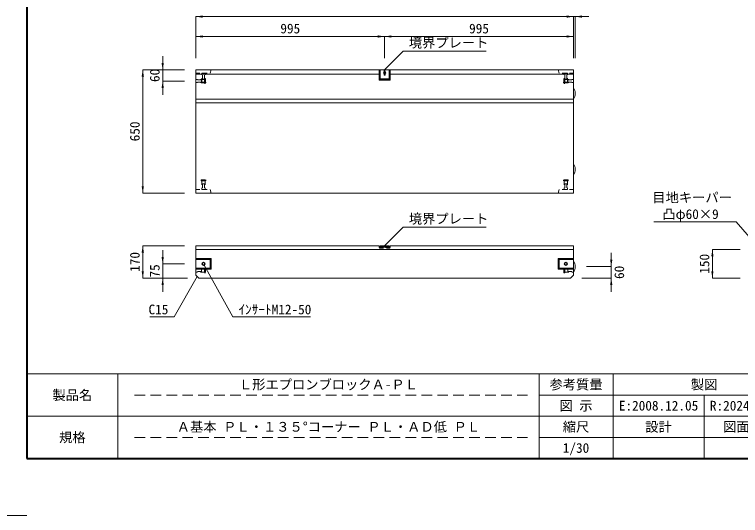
# Model space of a CAD drawing. Units: millimetres at full size. Extents: x 15766 to 83153, y 33859 to 66135.
# Drawn here: x 18417 to 22244, y 36672 to 39312 of the extents above; entities that cross this region are included whole.
import ezdxf
from ezdxf.enums import TextEntityAlignment as Align

# ---------------------------------------------------------------- set-up
doc = ezdxf.new("R2010")
doc.units = ezdxf.units.MM
doc.header["$LTSCALE"] = 28
doc.linetypes.add('USER1', pattern=[3, 2, -1])
doc.linetypes.add('USER2', pattern=[1.35, 0.75, -0.6])
for name, color, linetype, lineweight in [('PL', 6, 'Continuous', 9), ('インサート', 3, 'USER2', 5), ('図枠', 7, 'Continuous', 5), ('寸法線', 7, 'Continuous', 13), ('引出線', 4, 'Continuous', 13), ('本体', 2, 'Continuous', 13), ('補助線', 8, 'Continuous', 13)]:
    doc.layers.add(name, color=color, linetype=linetype, lineweight=lineweight)
doc.layers.add('ハッチング_矢印', color=7, linetype='Continuous')
doc.styles.add('ＭＳ ゴシック', font='')
doc.styles.get('ＭＳ ゴシック').set_extended_font_data('MS Gothic')

# ---------------------------------------------------------------- blocks, each defined once
blk = doc.blocks.new('filled_arrow')
at = {"color": 0, "linetype": 'Continuous', "lineweight": -2}
blk.add_solid([(7.5, 1.25), (0, 0), (7.5, -1.25)], dxfattribs=at)

msp = doc.modelspace()

# ---------------------------------------------------------------- hatches: boundary and pattern name
at = {"layer": 'ハッチング_矢印'}
msp.add_hatch(color=256, dxfattribs=at).paths.add_polyline_path([(20368.11, 39020.44), (20361.61, 39002.44), (20365.61, 39002.44), (20365.61, 38992.44), (20370.61, 38992.44), (20370.61, 39002.44), (20374.61, 39002.44)])

# ---------------------------------------------------------------- linework, layer by layer
at = {"layer": 'PL', "lineweight": 5}
for p, q in [((20343.11, 39020.89), (20393.11, 39020.89)), ((20343.11, 39020.89), (20343.11, 38971.22)), ((20345.11, 39020.44), (20343.11, 39020.89)), ((20391.11, 39020.44), (20393.11, 39020.89)), ((20393.11, 39020.89), (20393.11, 38971.22)), ((20345.11, 38972.75), (20343.11, 38971.22)), ((20343.11, 38971.22), (20393.11, 38971.22)), ((20391.11, 38972.75), (20393.11, 38971.22))]:
    msp.add_line(p, q, dxfattribs=at)
at = {"layer": 'PL'}
for p, q in [((20345.11, 39020.44), (20345.11, 38972.75)), ((20345.11, 39020.44), (20391.11, 39020.44)), ((20368.11, 39020.44), (20361.61, 39002.44)), ((20361.61, 39002.44), (20365.61, 39002.44)), ((20365.61, 39002.44), (20365.61, 38992.44)), ((20368.11, 39020.44), (20374.61, 39002.44)), ((20370.61, 38992.44), (20370.61, 39002.44)), ((20374.61, 39002.44), (20370.61, 39002.44)), ((20391.11, 39020.44), (20391.11, 38972.75)), ((20345.11, 38972.75), (20391.11, 38972.75)), ((20365.61, 38992.44), (20370.61, 38992.44)), ((20345.11, 38093.38), (20343.11, 38089.38)), ((20343.11, 38089.38), (20343.11, 38086.7)), ((20345.11, 38087.93), (20344.49, 38086.7)), ((20391.11, 38093.38), (20345.11, 38093.38)), ((20345.11, 38093.38), (20345.11, 38087.93)), ((20391.11, 38087.93), (20345.11, 38087.93)), ((20393.11, 38089.38), (20391.11, 38093.38)), ((20391.11, 38087.93), (20391.11, 38093.38)), ((20391.72, 38086.7), (20391.11, 38087.93)), ((20393.11, 38086.7), (20393.11, 38089.38))]:
    msp.add_line(p, q, dxfattribs=at)
at = {"layer": 'インサート'}
for p, q in [((19404.86, 38955.89), (19404.86, 39001.89)), ((19404.86, 39001.89), (19421.36, 39001.89)), ((19407.11, 38971.89), (19407.11, 39001.89)), ((19419.11, 38971.89), (19419.11, 39001.89)), ((19421.36, 38955.89), (19421.36, 39001.89)), ((21314.86, 38955.89), (21314.86, 39001.89)), ((21331.36, 39001.89), (21314.86, 39001.89)), ((21317.11, 38971.89), (21317.11, 39001.89)), ((21329.11, 38971.89), (21329.11, 39001.89)), ((21331.36, 38955.89), (21331.36, 39001.89)), ((19419.11, 38969.14), (19373.11, 38969.14)), ((19373.11, 38969.14), (19373.11, 38952.64)), ((19403.11, 38966.89), (19373.11, 38966.89)), ((19401.11, 38951.89), (19401.11, 38955.89)), ((19401.11, 38955.89), (19425.11, 38955.89)), ((19403.11, 38966.89), (19403.11, 38954.89)), ((19407.11, 38971.89), (19419.11, 38971.89)), ((19423.11, 38972.89), (19419.11, 38972.89)), ((19419.11, 38972.89), (19419.11, 38948.89)), ((19423.11, 38972.89), (19423.11, 38948.89)), ((19425.11, 38951.89), (19425.11, 38955.89)), ((21311.11, 38951.89), (21311.11, 38955.89)), ((21335.11, 38955.89), (21311.11, 38955.89)), ((21313.11, 38972.89), (21317.11, 38972.89)), ((21313.11, 38972.89), (21313.11, 38948.89)), ((21317.11, 38972.89), (21317.11, 38948.89)), ((21329.11, 38971.89), (21317.11, 38971.89)), ((21317.11, 38969.14), (21363.11, 38969.14)), ((21333.11, 38966.89), (21363.11, 38966.89)), ((21333.11, 38966.89), (21333.11, 38954.89)), ((21335.11, 38951.89), (21335.11, 38955.89)), ((21363.11, 38969.14), (21363.11, 38952.64)), ((19403.11, 38954.89), (19373.11, 38954.89)), ((19419.11, 38952.64), (19373.11, 38952.64)), ((19401.11, 38951.89), (19425.11, 38951.89)), ((19423.11, 38948.89), (19419.11, 38948.89)), ((21335.11, 38951.89), (21311.11, 38951.89)), ((21313.11, 38948.89), (21317.11, 38948.89)), ((21317.11, 38952.64), (21363.11, 38952.64)), ((21333.11, 38954.89), (21363.11, 38954.89)), ((19401.11, 38439.89), (19401.11, 38435.89)), ((19401.11, 38439.89), (19425.11, 38439.89)), ((19401.11, 38435.89), (19425.11, 38435.89)), ((19404.86, 38435.89), (19404.86, 38389.89)), ((19421.36, 38435.89), (19421.36, 38389.89)), ((19425.11, 38439.89), (19425.11, 38435.89)), ((21311.11, 38439.89), (21311.11, 38435.89)), ((21335.11, 38439.89), (21311.11, 38439.89)), ((21335.11, 38435.89), (21311.11, 38435.89)), ((21314.86, 38435.89), (21314.86, 38389.89)), ((21331.36, 38435.89), (21331.36, 38389.89)), ((21335.11, 38439.89), (21335.11, 38435.89)), ((19404.86, 38389.89), (19421.36, 38389.89)), ((19407.11, 38419.89), (19407.11, 38389.89)), ((19407.11, 38419.89), (19419.11, 38419.89)), ((19419.11, 38419.89), (19419.11, 38389.89)), ((21331.36, 38389.89), (21314.86, 38389.89)), ((21317.11, 38419.89), (21317.11, 38389.89)), ((21329.11, 38419.89), (21317.11, 38419.89)), ((21329.11, 38419.89), (21329.11, 38389.89)), ((19419.11, 37971.63), (19373.11, 37971.63)), ((19373.11, 37971.63), (19373.11, 37955.13)), ((19403.11, 37969.38), (19373.11, 37969.38)), ((19403.11, 37969.38), (19403.11, 37957.38)), ((19423.11, 37975.38), (19419.11, 37975.38)), ((19419.11, 37975.38), (19419.11, 37951.38)), ((19423.11, 37975.38), (19423.11, 37951.38)), ((21313.11, 37975.38), (21317.11, 37975.38)), ((21313.11, 37951.38), (21313.11, 37975.38)), ((21317.11, 37951.38), (21317.11, 37975.38)), ((21317.11, 37971.63), (21363.11, 37971.63)), ((21333.11, 37969.38), (21363.11, 37969.38)), ((21333.11, 37957.38), (21333.11, 37969.38)), ((21363.11, 37955.13), (21363.11, 37971.63)), ((19403.11, 37957.38), (19373.11, 37957.38)), ((19419.11, 37955.13), (19373.11, 37955.13)), ((19423.11, 37951.38), (19419.11, 37951.38)), ((21313.11, 37951.38), (21317.11, 37951.38)), ((21317.11, 37955.13), (21363.11, 37955.13)), ((21333.11, 37957.38), (21363.11, 37957.38))]:
    msp.add_line(p, q, dxfattribs=at)
at = {"layer": 'インサート', "linetype": 'Continuous'}
for centre, radius in [((19413.11, 37998.38), 8.25), ((19413.11, 37998.38), 6), ((21323.11, 37998.38), 8.25), ((21323.11, 37998.38), 6)]:
    msp.add_circle(centre, radius, dxfattribs=at)
at = {"layer": '図枠', "lineweight": 40}
for p, q in [((18481.86, 45282.47), (18481.86, 36972.47)), ((18481.86, 36972.47), (23881.86, 36972.47))]:
    msp.add_line(p, q, dxfattribs=at)
at = {"layer": '図枠', "lineweight": 13}
for p, q in [((23881.86, 37417.97), (18481.86, 37417.97)), ((18961.86, 36972.47), (18961.86, 37417.97)), ((21181.86, 36972.47), (21181.86, 37417.97)), ((21571.86, 36972.47), (21571.86, 37417.97)), ((22531.86, 37306.6), (21181.86, 37306.6)), ((22051.86, 36972.47), (22051.86, 37306.6)), ((22531.86, 37195.22), (18481.86, 37195.22)), ((22531.86, 37083.85), (21181.86, 37083.85))]:
    msp.add_line(p, q, dxfattribs=at)
at = {"layer": '図枠', "linetype": 'USER1', "lineweight": 9}
for p, q in [((21121.86, 37306.6), (19021.86, 37306.6)), ((21121.86, 37083.85), (19021.86, 37083.85))]:
    msp.add_line(p, q, dxfattribs=at)
at = {"layer": '寸法線'}
for p, q in [((19373.11, 39300.85), (21363.11, 39300.85)), ((19373.11, 39080.89), (19373.11, 39300.85)), ((21291.11, 39300.85), (21444.11, 39300.85)), ((21363.11, 39080.89), (21363.11, 39300.85)), ((21363.11, 39080.89), (21363.11, 39300.85)), ((21372.11, 39080.89), (21372.11, 39300.85)), ((19373.11, 39195.85), (20368.11, 39195.85)), ((19373.11, 39080.89), (19373.11, 39195.85)), ((20368.11, 39080.89), (20368.11, 39195.85)), ((20368.11, 39195.85), (21363.11, 39195.85)), ((20368.11, 39080.89), (20368.11, 39195.85)), ((21363.11, 39080.89), (21363.11, 39195.85)), ((19198.15, 38888.89), (19198.15, 39092.89)), ((19093.15, 38370.89), (19093.15, 39020.89)), ((19313.11, 39020.89), (19093.15, 39020.89)), ((19313.11, 39020.89), (19198.15, 39020.89)), ((19313.11, 38960.89), (19198.15, 38960.89)), ((19313.11, 38370.89), (19093.15, 38370.89)), ((19093.15, 37923.38), (19093.15, 38093.38)), ((19313.11, 38093.38), (19093.15, 38093.38)), ((19198.15, 38070.38), (19198.15, 37851.38)), ((21562.58, 38055.38), (21562.58, 37851.38)), ((22095.77, 38073.38), (22095.77, 37923.38)), ((22242.74, 38073.38), (22095.77, 38073.38)), ((19313.11, 37998.38), (19198.15, 37998.38)), ((21432.11, 37983.38), (21562.58, 37983.38)), ((19328.11, 37923.38), (19093.15, 37923.38)), ((19328.11, 37923.38), (19198.15, 37923.38)), ((21408.11, 37923.38), (21562.58, 37923.38)), ((22242.74, 37923.38), (22095.77, 37923.38))]:
    msp.add_line(p, q, dxfattribs=at)
at = {"layer": '引出線'}
for points in [[(20368.11, 39020.89), (20465.48, 39118.27), (20903.08, 39118.27)], [(20368.11, 38093.38), (20465.48, 38190.75), (20903.08, 38190.75)], [(22407.98, 38005.95), (22220.31, 38220.32), (21787.64, 38220.32)], [(19417.1, 37991.16), (19567.6, 37718.63), (19977.24, 37718.63)], [(19380.61, 37930.88), (19258.06, 37718.63), (19129.66, 37718.63)]]:
    msp.add_lwpolyline(points, dxfattribs=at)
at = {"layer": '本体'}
for p, q in [((19373.11, 38370.89), (19373.11, 39020.89)), ((19373.11, 39020.89), (21363.11, 39020.89)), ((21363.11, 38370.89), (21363.11, 39020.89)), ((19373.11, 38370.89), (21363.11, 38370.89)), ((19373.11, 38093.38), (20338.61, 38093.38)), ((19373.11, 38093.38), (19373.11, 37938.38)), ((20340.61, 38087.38), (20340.61, 38086.7)), ((20395.61, 38087.38), (20395.61, 38086.7)), ((20397.61, 38093.38), (21363.11, 38093.38)), ((21363.11, 38093.38), (21363.11, 37938.38)), ((19373.11, 38073.38), (21363.11, 38073.38)), ((19373.11, 37938.38), (19388.11, 37923.38)), ((19388.11, 37923.38), (21348.11, 37923.38)), ((21363.11, 37938.38), (21348.11, 37923.38))]:
    msp.add_line(p, q, dxfattribs=at)
at = {"layer": '本体', "linetype": 'USER2', "lineweight": 9}
for p, q in [((19373.11, 39001.89), (19448.11, 39001.89)), ((19448.11, 39001.89), (19453.11, 39020.89)), ((21288.11, 39001.89), (21283.11, 39020.89)), ((21363.11, 39001.89), (21288.11, 39001.89)), ((19373.11, 38389.89), (19448.11, 38389.89)), ((19448.11, 38389.89), (19453.11, 38370.89)), ((21288.11, 38389.89), (21283.11, 38370.89)), ((21363.11, 38389.89), (21288.11, 38389.89))]:
    msp.add_line(p, q, dxfattribs=at)
at = {"layer": '本体', "lineweight": 9}
for p, q in [((19373.11, 38997.89), (20338.61, 38997.89)), ((20338.61, 39020.89), (20338.61, 38966.39)), ((20397.61, 39020.89), (20397.61, 38966.39)), ((20397.61, 38997.89), (21363.11, 38997.89)), ((20338.61, 38966.39), (20397.61, 38966.39)), ((19373.11, 38865.89), (21363.11, 38865.89)), ((19373.11, 38845.89), (21363.11, 38845.89)), ((20338.61, 38093.38), (20340.61, 38087.38)), ((20338.61, 38093.38), (20338.61, 38086.7)), ((20338.61, 38086.7), (20397.61, 38086.7)), ((20340.61, 38087.38), (20343.11, 38087.38)), ((20393.11, 38087.38), (20395.61, 38087.38)), ((20395.61, 38087.38), (20397.61, 38093.38)), ((20397.61, 38093.38), (20397.61, 38086.7))]:
    msp.add_line(p, q, dxfattribs=at)
at = {"layer": '本体', "lineweight": 5}
for p, q in [((20340.61, 39020.89), (20340.61, 38968.73)), ((20395.61, 39020.89), (20395.61, 38968.73)), ((20340.61, 38968.73), (20338.61, 38966.39)), ((20340.61, 38968.73), (20395.61, 38968.73)), ((20395.61, 38968.73), (20397.61, 38966.39)), ((19453.11, 38025.88), (19373.11, 38025.88)), ((19448.11, 38020.88), (19373.11, 38020.88)), ((19453.11, 38025.88), (19448.11, 38020.88)), ((19448.11, 38020.88), (19448.11, 37975.88)), ((19453.11, 38025.88), (19453.11, 37970.88)), ((21283.11, 38025.88), (21363.11, 38025.88)), ((21283.11, 38025.88), (21283.11, 37970.88)), ((21283.11, 38025.88), (21288.11, 38020.88)), ((21288.11, 38020.88), (21363.11, 38020.88)), ((21288.11, 38020.88), (21288.11, 37975.88)), ((19448.11, 37975.88), (19373.11, 37975.88)), ((19453.11, 37970.88), (19373.11, 37970.88)), ((19448.11, 37975.88), (19453.11, 37970.88)), ((21288.11, 37975.88), (21283.11, 37970.88)), ((21283.11, 37970.88), (21363.11, 37970.88)), ((21288.11, 37975.88), (21363.11, 37975.88))]:
    msp.add_line(p, q, dxfattribs=at)
at = {"layer": '本体'}
for centre in [(21317.61, 38895.89), (21317.61, 38495.89), (21317.61, 37983.38)]:
    msp.add_arc(centre, 54.5, 326.60151, 33.39849, dxfattribs=at)
at = {"layer": '補助線', "linetype": 'USER2', "lineweight": 9}
for p, q in [((20338.61, 38086.7), (20340.61, 38081.44)), ((20340.61, 38086.7), (20340.61, 38081.44)), ((20340.61, 38081.44), (20395.61, 38081.44)), ((20395.61, 38086.7), (20395.61, 38081.44)), ((20397.61, 38086.7), (20395.61, 38081.44))]:
    msp.add_line(p, q, dxfattribs=at)
at = {"layer": '補助線', "linetype": 'USER2', "lineweight": 5}
for p, q in [((20344.49, 38086.7), (20343.11, 38083.93)), ((20343.11, 38086.7), (20343.11, 38083.93)), ((20393.11, 38083.93), (20343.11, 38083.93)), ((20393.11, 38083.93), (20391.72, 38086.7)), ((20393.11, 38083.93), (20393.11, 38086.7))]:
    msp.add_line(p, q, dxfattribs=at)
at = {"layer": '補助線'}
msp.add_line((18481.86, 36672.47), (17881.86, 36672.47), dxfattribs=at)

# ---------------------------------------------------------------- block references
at = {"layer": '寸法線', "xscale": 4.8, "yscale": 4.8}
for p in [(19373.11, 39300.85), (21372.11, 39300.85), (19373.11, 39195.85), (20368.11, 39195.85)]:
    msp.add_blockref('filled_arrow', p, dxfattribs=at)
for p, rotation in [((21363.11, 39300.85), 180), ((21363.11, 39300.85), 180), ((20368.11, 39195.85), 180), ((21363.11, 39195.85), 180), ((19198.15, 39020.89), 90), ((19093.15, 39020.89), 270), ((19198.15, 38960.89), 270), ((19093.15, 38370.89), 90), ((19093.15, 38093.38), 270), ((22095.77, 38073.38), 270), ((19198.15, 37998.38), 90), ((21562.58, 37983.38), 90), ((19093.15, 37923.38), 90), ((19198.15, 37923.38), 270), ((21562.58, 37923.38), 270), ((22095.77, 37923.38), 90)]:
    msp.add_blockref('filled_arrow', p, dxfattribs=dict(at, rotation=rotation))
at = {"layer": '引出線', "xscale": 0.16, "yscale": 0.16}
for p, rotation in [((20368.11, 39020.89), 45), ((20368.11, 38093.38), 45), ((19417.1, 37991.16), 298.9), ((19380.61, 37930.88), 240)]:
    msp.add_blockref('filled_arrow', p, dxfattribs=dict(at, rotation=rotation))

# ---------------------------------------------------------------- texts
at = {"layer": '図枠', "style": 'ＭＳ ゴシック'}
for s, p in [('Ｌ形エプロンブロックＡ-ＰＬ', (20071.86, 37362.28)), ('参考質量', (21376.86, 37362.28)), ('製図', (22051.86, 37362.28)), ('製品名', (18721.86, 37306.6)), ('図 示', (21376.86, 37250.91)), ('E:2008.12.05', (21811.86, 37250.91)), ('R:2024.05.14', (22291.86, 37250.91)), ('Ａ基本 ＰＬ・１３５°コーナー ＰＬ・ＡＤ低 ＰＬ', (20071.86, 37139.53)), ('縮尺', (21376.86, 37139.53)), ('設計', (21811.86, 37139.53)), ('図面番号', (22291.86, 37139.53)), ('規格', (18721.86, 37083.85)), ('1/30', (21376.86, 37028.16))]:
    msp.add_text(s, height=51.27, dxfattribs=at).set_placement(p, align=Align.MIDDLE_CENTER)
at = {"layer": '寸法線', "style": 'ＭＳ ゴシック'}
for p in [(19870.61, 39237.85), (20865.61, 39237.85)]:
    msp.add_text('995', height=51.27, dxfattribs=at).set_placement(p, align=Align.MIDDLE_CENTER)
for s, p in [('60', (19156.15, 38990.89)), ('650', (19051.15, 38695.89)), ('170', (19051.15, 38008.38)), ('150', (22053.77, 37998.38)), ('75', (19156.15, 37960.88)), ('60', (21604.58, 37953.38))]:
    msp.add_text(s, height=51.27, rotation=90, dxfattribs=at).set_placement(p, align=Align.MIDDLE_CENTER)
at = {"layer": '引出線', "style": 'ＭＳ ゴシック'}
for s, p in [('境界プレート', (20495.48, 39188.82)), ('境界プレート', (20495.48, 38261.31)), ('ｲﾝｻｰﾄM12-50', (19597.6, 37783.43))]:
    msp.add_text(s, height=51.27, dxfattribs=at).set_placement(p, align=Align.TOP_LEFT)
for s, p in [('目地キーパー', (21779.19, 38306.84)), ('凸φ60×9', (21831.64, 38219.09))]:
    msp.add_text(s, height=51.27, dxfattribs=at).set_placement(p, align=Align.BOTTOM_LEFT)
msp.add_text('C15', height=51.27, dxfattribs=at).set_placement((19228.06, 37783.43), align=Align.TOP_RIGHT)

doc.saveas('drawing.dxf')
